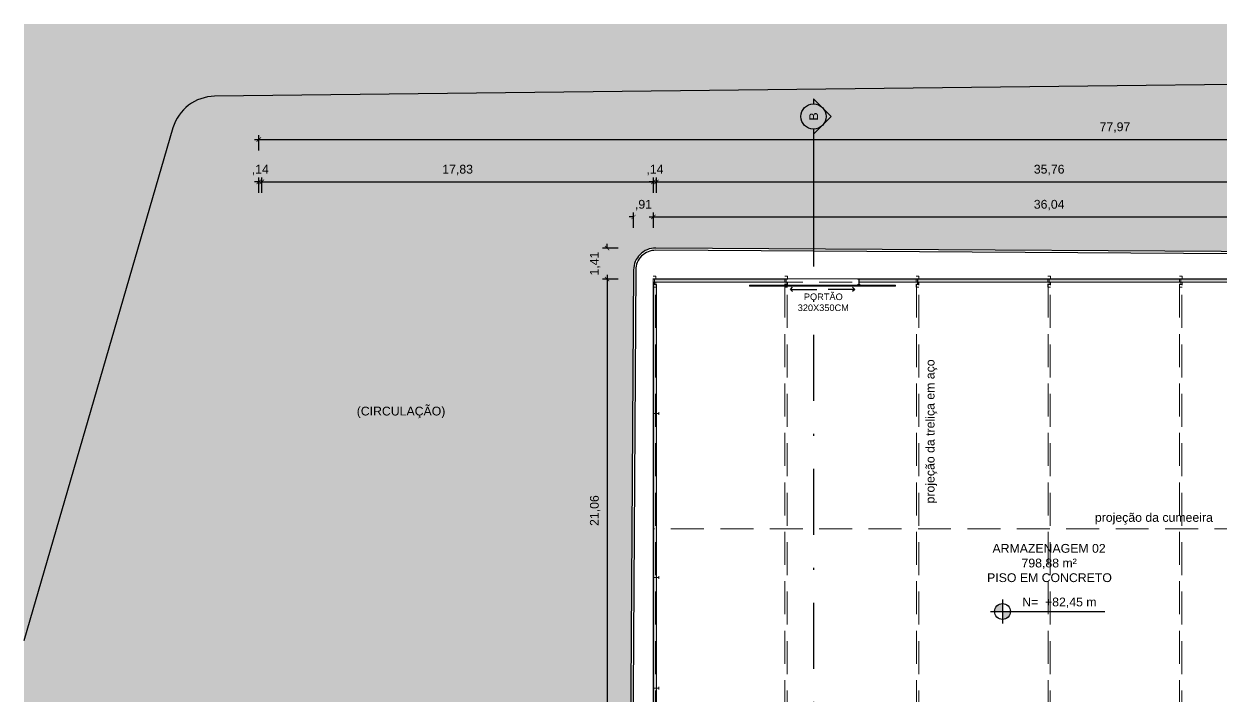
# Model space of a CAD drawing. Header units: inches. Extents: x 1286 to 7442, y -84 to 3420.
# Drawn here: x 2240.3 to 2294.8, y 147.7 to 178.3 of the extents above; entities that cross this region are included whole.
import ezdxf

# ---------------------------------------------------------------- set-up
doc = ezdxf.new("R2010")
doc.units = ezdxf.units.IN
doc.header["$LTSCALE"] = 3
doc.header["$MEASUREMENT"] = 0
doc.linetypes.add('DASHDOT', pattern=[1, 0.5, -0.25, 0, -0.25])
doc.linetypes.add('DASHED', pattern=[0.75, 0.5, -0.25])
for name, color, linetype, lineweight in [('ARQ_AÇO', 4, 'Continuous', 5), ('ARQ_ESQUADRIAS', 3, 'Continuous', 5), ('ARQ_PAREDE', 5, 'Continuous', 5), ('ARQ_PISO', 250, 'Continuous', 5), ('ARQ_PROJEÇÃO', 8, 'DASHED', 5)]:
    doc.layers.add(name, color=color, linetype=linetype, lineweight=lineweight)
for name, color, linetype in [('ARQ_COTAS', 133, 'Continuous'), ('ARQ_HATCH', 8, 'Continuous'), ('ARQ_INDICAÇÃO', 133, 'Continuous'), ('ARQ_LINHA DE CORTE', 4, 'DASHDOT'), ('ARQ_NÍVEIS', 160, 'Continuous'), ('ARQ_RUA', 250, 'Continuous'), ('ARQ_TEXTO', 133, 'Continuous')]:
    doc.layers.add(name, color=color, linetype=linetype)
doc.styles.add('1 - 200', font='arial.ttf', dxfattribs={"height": 0.4})
doc.dimstyles.new('1 - 200', dxfattribs={"dimtxt": 0.4, "dimasz": 0.2, "dimexe": 0.2, "dimexo": 0.2, "dimgap": 0.3, "dimtad": 1, "dimzin": 4, "dimtxsty": '1 - 200', "dimblk": 'ARCHTICK', "dimcen": 0.1, "dimdle": 0.2, "dimclrd": 256, "dimclre": 256, "dimclrt": 256, "dimazin": 0, "dimtfac": 1, "dimtix": 1, "dimtofl": 0, "dimtmove": 2, "dimatfit": 3, "dimldrblk": 'OPEN90', "dimfxl": 0.5, "dimfxlon": 1, "dimtolj": 1, "dimtzin": 0, "dimlwd": -1, "dimlwe": -1, "dimarcsym": 0})

# ---------------------------------------------------------------- blocks, each defined once
blk = doc.blocks.new('A$Cf1c9a2c4')
at = {"layer": 'ARQ_AÇO'}
blk.add_lwpolyline([(-0.01, 0.0025), (-0.01, 0.06), (0, 0.06), (0, -0.06), (-0.01, -0.06), (-0.01, -0.0025), (-0.25, -0.0025), (-0.25, -0.06), (-0.26, -0.06), (-0.26, 0.06), (-0.25, 0.06), (-0.25, 0.0025), (-0.01, 0.0025)], dxfattribs=at)
blk = doc.blocks.new('A$C7f2f765a')
at = {"layer": 'ARQ_AÇO'}
blk.add_lwpolyline([(-0.0025, 0.22), (-0.06, 0.22), (-0.06, 0.23), (0.06, 0.23), (0.06, 0.22), (0.0025, 0.22), (0.0025, -0.02), (0.06, -0.02), (0.06, -0.03), (-0.06, -0.03), (-0.06, -0.02), (-0.0025, -0.02), (-0.0025, 0.22)], dxfattribs=at)
at = {"layer": 'ARQ_PROJEÇÃO', "ltscale": 0.1}
blk.add_lwpolyline([(-0.06, -0.15), (0.06, -0.15), (0.06, 0.35), (-0.06, 0.35)], close=True, dxfattribs=at)
blk = doc.blocks.new('_ArchTick')
at = {"color": 0, "linetype": 'ByBlock', "const_width": 0.15}
blk.add_lwpolyline([(-0.5, -0.5), (0.5, 0.5)], dxfattribs=at)
blk = doc.blocks.new('*D125')
at = {"layer": 'ARQ_COTAS', "transparency": 16777216}
for p, q in [((2268.989, 171.067), (2268.789, 171.067)), ((2268.989, 170.567), (2268.989, 171.267)), ((2269.129, 170.567), (2269.129, 171.267)), ((2269.129, 171.067), (2269.329, 171.067))]:
    blk.add_line(p, q, dxfattribs=at)
at = {"layer": 'Defpoints', "color": 0, "transparency": 16777216}
for p in [(2268.989, 171.067), (2268.989, 166.395), (2269.129, 166.395)]:
    blk.add_point(p, dxfattribs=at)
at = {"layer": 'ARQ_COTAS', "transparency": 16777216, "xscale": 0.2, "yscale": 0.2, "zscale": 0.2}
blk.add_blockref('_ArchTick', (2268.989, 171.067), dxfattribs=at)
at = {"layer": 'ARQ_COTAS', "transparency": 16777216, "xscale": 0.2, "yscale": 0.2, "zscale": 0.2, "rotation": 180}
blk.add_blockref('_ArchTick', (2269.129, 171.067), dxfattribs=at)
at = {"layer": 'ARQ_COTAS', "transparency": 16777216, "insert": (2269.059, 171.608), "char_height": 0.4, "attachment_point": 5, "style": '1 - 200'}
blk.add_mtext('\\A1;,14', dxfattribs=at)
blk = doc.blocks.new('_Open90')
at = {"color": 0, "linetype": 'ByBlock', "lineweight": -2}
for p, q in [((0, 0), (-1, 0)), ((-0.5, 0.5), (0, 0)), ((0, 0), (-0.5, -0.5))]:
    blk.add_line(p, q, dxfattribs=at)
blk = doc.blocks.new('*D126')
at = {"layer": 'ARQ_COTAS', "transparency": 16777216}
for p, q in [((2268.929, 171.067), (2305.089, 171.067)), ((2269.129, 170.567), (2269.129, 171.267)), ((2304.889, 170.567), (2304.889, 171.267))]:
    blk.add_line(p, q, dxfattribs=at)
at = {"layer": 'Defpoints', "color": 0, "transparency": 16777216}
for p in [(2304.889, 171.067), (2269.129, 166.395), (2304.889, 166.395)]:
    blk.add_point(p, dxfattribs=at)
at = {"layer": 'ARQ_COTAS', "transparency": 16777216, "xscale": 0.2, "yscale": 0.2, "zscale": 0.2, "rotation": 180}
blk.add_blockref('_ArchTick', (2269.129, 171.067), dxfattribs=at)
at = {"layer": 'ARQ_COTAS', "transparency": 16777216, "xscale": 0.2, "yscale": 0.2, "zscale": 0.2}
blk.add_blockref('_ArchTick', (2304.889, 171.067), dxfattribs=at)
at = {"layer": 'ARQ_COTAS', "transparency": 16777216, "insert": (2287.009, 171.608), "char_height": 0.4, "attachment_point": 5, "style": '1 - 200'}
blk.add_mtext('\\A1;35,76', dxfattribs=at)
blk = doc.blocks.new('*D128')
at = {"layer": 'ARQ_COTAS', "transparency": 16777216}
for p, q in [((2250.819, 172.996), (2329.189, 172.996)), ((2251.019, 172.496), (2251.019, 173.196)), ((2328.989, 172.496), (2328.989, 173.196))]:
    blk.add_line(p, q, dxfattribs=at)
at = {"layer": 'Defpoints', "color": 0, "transparency": 16777216}
for p in [(2328.989, 172.996), (2251.019, 171.067), (2328.989, 171.067)]:
    blk.add_point(p, dxfattribs=at)
at = {"layer": 'ARQ_COTAS', "transparency": 16777216, "xscale": 0.2, "yscale": 0.2, "zscale": 0.2, "rotation": 180}
blk.add_blockref('_ArchTick', (2251.019, 172.996), dxfattribs=at)
at = {"layer": 'ARQ_COTAS', "transparency": 16777216, "xscale": 0.2, "yscale": 0.2, "zscale": 0.2}
blk.add_blockref('_ArchTick', (2328.989, 172.996), dxfattribs=at)
at = {"layer": 'ARQ_COTAS', "transparency": 16777216, "insert": (2290.004, 173.537), "char_height": 0.4, "attachment_point": 5, "style": '1 - 200'}
blk.add_mtext('\\A1;77,97', dxfattribs=at)
blk = doc.blocks.new('*D135')
at = {"layer": 'ARQ_COTAS', "transparency": 16777216}
for p, q in [((2251.019, 171.067), (2250.819, 171.067)), ((2251.019, 170.567), (2251.019, 171.267)), ((2251.159, 170.567), (2251.159, 171.267)), ((2251.159, 171.067), (2251.359, 171.067))]:
    blk.add_line(p, q, dxfattribs=at)
at = {"layer": 'Defpoints', "color": 0, "transparency": 16777216}
for p in [(2251.019, 171.067), (2251.019, 143.915), (2251.159, 143.915)]:
    blk.add_point(p, dxfattribs=at)
at = {"layer": 'ARQ_COTAS', "transparency": 16777216, "xscale": 0.2, "yscale": 0.2, "zscale": 0.2}
blk.add_blockref('_ArchTick', (2251.019, 171.067), dxfattribs=at)
at = {"layer": 'ARQ_COTAS', "transparency": 16777216, "xscale": 0.2, "yscale": 0.2, "zscale": 0.2, "rotation": 180}
blk.add_blockref('_ArchTick', (2251.159, 171.067), dxfattribs=at)
at = {"layer": 'ARQ_COTAS', "transparency": 16777216, "insert": (2251.089, 171.608), "char_height": 0.4, "attachment_point": 5, "style": '1 - 200'}
blk.add_mtext('\\A1;,14', dxfattribs=at)
blk = doc.blocks.new('*D136')
at = {"layer": 'ARQ_COTAS', "transparency": 16777216}
for p, q in [((2250.959, 171.067), (2269.189, 171.067)), ((2251.159, 170.567), (2251.159, 171.267)), ((2268.989, 170.567), (2268.989, 171.267))]:
    blk.add_line(p, q, dxfattribs=at)
at = {"layer": 'Defpoints', "color": 0, "transparency": 16777216}
for p in [(2268.989, 171.067), (2251.159, 143.915), (2268.989, 144.175)]:
    blk.add_point(p, dxfattribs=at)
at = {"layer": 'ARQ_COTAS', "transparency": 16777216, "xscale": 0.2, "yscale": 0.2, "zscale": 0.2, "rotation": 180}
blk.add_blockref('_ArchTick', (2251.159, 171.067), dxfattribs=at)
at = {"layer": 'ARQ_COTAS', "transparency": 16777216, "xscale": 0.2, "yscale": 0.2, "zscale": 0.2}
blk.add_blockref('_ArchTick', (2268.989, 171.067), dxfattribs=at)
at = {"layer": 'ARQ_COTAS', "transparency": 16777216, "insert": (2260.074, 171.608), "char_height": 0.4, "attachment_point": 5, "style": '1 - 200'}
blk.add_mtext('\\A1;17,83', dxfattribs=at)
blk = doc.blocks.new('*D139')
at = {"layer": 'ARQ_COTAS', "transparency": 16777216}
for p, q in [((2268.082, 169.47), (2267.882, 169.47)), ((2268.082, 168.97), (2268.082, 169.67)), ((2268.989, 168.97), (2268.989, 169.67)), ((2268.989, 169.47), (2269.189, 169.47))]:
    blk.add_line(p, q, dxfattribs=at)
at = {"layer": 'Defpoints', "color": 0, "transparency": 16777216}
for p in [(2268.082, 169.47), (2268.082, 166.4), (2268.989, 166.395)]:
    blk.add_point(p, dxfattribs=at)
at = {"layer": 'ARQ_COTAS', "transparency": 16777216, "xscale": 0.2, "yscale": 0.2, "zscale": 0.2}
blk.add_blockref('_ArchTick', (2268.082, 169.47), dxfattribs=at)
at = {"layer": 'ARQ_COTAS', "transparency": 16777216, "xscale": 0.2, "yscale": 0.2, "zscale": 0.2, "rotation": 180}
blk.add_blockref('_ArchTick', (2268.989, 169.47), dxfattribs=at)
at = {"layer": 'ARQ_COTAS', "transparency": 16777216, "insert": (2268.536, 170.011), "char_height": 0.4, "attachment_point": 5, "style": '1 - 200'}
blk.add_mtext('\\A1;,91', dxfattribs=at)
blk = doc.blocks.new('*D140')
at = {"layer": 'ARQ_COTAS', "transparency": 16777216}
for p, q in [((2267.377, 168.056), (2266.677, 168.056)), ((2266.877, 168.056), (2266.877, 168.256)), ((2267.377, 166.645), (2266.677, 166.645)), ((2266.877, 166.645), (2266.877, 166.445))]:
    blk.add_line(p, q, dxfattribs=at)
at = {"layer": 'Defpoints', "color": 0, "transparency": 16777216}
for p in [(2266.877, 168.056), (2269.108, 168.056), (2269.099, 166.645)]:
    blk.add_point(p, dxfattribs=at)
at = {"layer": 'ARQ_COTAS', "transparency": 16777216, "xscale": 0.2, "yscale": 0.2, "zscale": 0.2}
for p, rotation in [((2266.877, 168.056), 270), ((2266.877, 166.645), 90)]:
    blk.add_blockref('_ArchTick', p, dxfattribs=dict(at, rotation=rotation))
at = {"layer": 'ARQ_COTAS', "transparency": 16777216, "insert": (2266.337, 167.35), "char_height": 0.4, "attachment_point": 5, "rotation": 90, "style": '1 - 200'}
blk.add_mtext('\\A1;1,41', dxfattribs=at)
blk = doc.blocks.new('*D141')
at = {"layer": 'ARQ_COTAS', "transparency": 16777216}
for p, q in [((2266.877, 166.845), (2266.877, 145.383)), ((2267.377, 166.645), (2266.677, 166.645)), ((2267.377, 145.583), (2266.677, 145.583))]:
    blk.add_line(p, q, dxfattribs=at)
at = {"layer": 'Defpoints', "color": 0, "transparency": 16777216}
for p in [(2269.099, 166.645), (2266.877, 145.583), (2267.953, 145.583)]:
    blk.add_point(p, dxfattribs=at)
at = {"layer": 'ARQ_COTAS', "transparency": 16777216, "xscale": 0.2, "yscale": 0.2, "zscale": 0.2}
for p, rotation in [((2266.877, 166.645), 90), ((2266.877, 145.583), 270)]:
    blk.add_blockref('_ArchTick', p, dxfattribs=dict(at, rotation=rotation))
at = {"layer": 'ARQ_COTAS', "transparency": 16777216, "insert": (2266.337, 156.114), "char_height": 0.4, "attachment_point": 5, "rotation": 90, "style": '1 - 200'}
blk.add_mtext('\\A1;21,06', dxfattribs=at)
blk = doc.blocks.new('*D154')
at = {"layer": 'ARQ_COTAS', "transparency": 16777216}
for p, q in [((2268.789, 169.47), (2305.229, 169.47)), ((2268.989, 168.97), (2268.989, 169.67)), ((2305.029, 168.97), (2305.029, 169.67))]:
    blk.add_line(p, q, dxfattribs=at)
at = {"layer": 'Defpoints', "color": 0, "transparency": 16777216}
for p in [(2305.029, 169.47), (2268.989, 166.395), (2305.029, 166.395)]:
    blk.add_point(p, dxfattribs=at)
at = {"layer": 'ARQ_COTAS', "transparency": 16777216, "xscale": 0.2, "yscale": 0.2, "zscale": 0.2, "rotation": 180}
blk.add_blockref('_ArchTick', (2268.989, 169.47), dxfattribs=at)
at = {"layer": 'ARQ_COTAS', "transparency": 16777216, "xscale": 0.2, "yscale": 0.2, "zscale": 0.2}
blk.add_blockref('_ArchTick', (2305.029, 169.47), dxfattribs=at)
at = {"layer": 'ARQ_COTAS', "transparency": 16777216, "insert": (2287.009, 170.011), "char_height": 0.4, "attachment_point": 5, "style": '1 - 200'}
blk.add_mtext('\\A1;36,04', dxfattribs=at)
blk = doc.blocks.new('n')
at = {"layer": 'ARQ_NÍVEIS'}
h = blk.add_hatch(color=256, dxfattribs=at)
h.dxf.hatch_style = 1
h.paths.add_polyline_path([(0.1, 0), (0, 0), (0, -0.1, 0.414214)])
h.paths.add_polyline_path([(0, 0.1, 0.414214), (-0.1, 0), (0, 0)])
blk.add_line((-0.15, 0), (1.295, 0), dxfattribs=at)
at = {"layer": 'ARQ_NÍVEIS', "flags": 128}
blk.add_lwpolyline([(0, 0.15), (0, -0.15)], dxfattribs=at)
at = {"layer": 'ARQ_NÍVEIS'}
blk.add_circle((0, 0), 0.1, dxfattribs=at)

msp = doc.modelspace()

# ---------------------------------------------------------------- hatches: boundary and pattern name
at = {"layer": 'ARQ_HATCH', "transparency": 33554534}
h = msp.add_hatch(color=124, dxfattribs=at)
h.dxf.hatch_style = 1
h.paths.add_polyline_path([(2336.496, 178.252), (2240.326, 178.252), (2240.326, 150.193), (2247.113, 173.52, -0.330227), (2249.01, 174.962), (2336.496, 175.962)])
at = {"layer": 'ARQ_HATCH'}
h = msp.add_hatch(dxfattribs=at)
h.set_pattern_fill('HONEY', color=8, scale=2, angle=315)
h.paths.add_polyline_path([(2249.89, 130.504), (2246.89, 130.522), (2246.922, 135.672), (2249.922, 135.654), (2249.977, 144.693, -0.414214), (2250.983, 145.687), (2267.953, 145.583), (2268.086, 167.062, -0.414214), (2269.092, 168.056), (2305.151, 167.833, -0.414214), (2306.145, 166.827), (2306.012, 145.206), (2328.966, 145.206, -0.416024), (2329.966, 144.2), (2329.908, 134.8), (2331.121, 134.792), (2331.102, 131.652), (2329.888, 131.66), (2329.824, 121.26), (2336.496, 121.198), (2336.496, 175.962), (2249.01, 174.962, 0.330227), (2247.113, 173.52), (2240.326, 150.193), (2240.326, 117.096), (2249.842, 117.096), (2249.842, 122.751)])
at = {"layer": 'ARQ_LINHA DE CORTE', "linetype": 'Continuous'}
h = msp.add_hatch(color=4, dxfattribs=at)
h.dxf.hatch_style = 1
h.paths.add_polyline_path([(2277.087, 174.042), (2276.682, 173.637, 0.414228), (2276.682, 174.446)])
h.paths.add_polyline_path([(2276.682, 173.637), (2276.278, 173.233), (2276.278, 173.47, 0.198899)])
h.paths.add_polyline_path([(2276.682, 174.446, 0.195706), (2276.285, 174.613, 0.003086), (2276.278, 174.613), (2276.278, 174.85)])
at = {"layer": 'ARQ_PAREDE'}
h = msp.add_hatch(color=8, dxfattribs=at)
h.dxf.hatch_style = 1
h.paths.add_polyline_path([(2281.017, 166.645), (2280.959, 166.645), (2278.352, 166.645), (2278.352, 166.505), (2281.017, 166.505)])
h.paths.add_polyline_path([(2269.129, 144.175), (2268.989, 144.175), (2268.989, 148.032), (2269.129, 148.032)])
h.paths.add_polyline_path([(2269.129, 153.062), (2268.989, 153.062), (2268.989, 148.037), (2269.129, 148.037)])
h.paths.add_polyline_path([(2269.129, 153.067), (2268.989, 153.067), (2268.989, 160.532), (2269.129, 160.532)])
h.paths.add_polyline_path([(2304.889, 148.062), (2305.029, 148.062), (2305.029, 144.175), (2304.889, 144.175)])
h.paths.add_polyline_path([(2304.889, 148.067), (2305.029, 148.067), (2305.029, 153.042), (2304.889, 153.042)])
h.paths.add_polyline_path([(2304.889, 160.532), (2305.029, 160.532), (2305.029, 154.117), (2304.889, 154.117)])
h.paths.add_polyline_path([(2293.002, 166.645), (2293.002, 166.505), (2298.987, 166.505), (2298.987, 166.645)])
h.paths.add_polyline_path([(2292.997, 166.645), (2292.997, 166.505), (2287.012, 166.505), (2287.012, 166.645)])
h.paths.add_polyline_path([(2281.022, 166.645), (2281.022, 166.505), (2287.007, 166.505), (2287.007, 166.645)])
h.paths.add_polyline_path([(2304.889, 160.537), (2305.029, 160.537), (2305.029, 166.395), (2304.889, 166.395)])
h.paths.add_polyline_path([(2298.992, 166.645), (2298.992, 166.505), (2304.977, 166.505), (2304.977, 166.645)])
h.paths.add_polyline_path([(2269.129, 166.395), (2268.989, 166.395), (2268.989, 160.537), (2269.129, 160.537)])
h.paths.add_polyline_path([(2269.042, 166.645), (2269.042, 166.505), (2275.027, 166.505), (2275.027, 166.645)])
h.paths.add_polyline_path([(2251.159, 143.915), (2251.019, 143.915), (2251.019, 139.917), (2251.159, 139.917)])
h.paths.add_polyline_path([(2251.159, 135.197), (2251.019, 135.197), (2251.019, 139.912), (2251.159, 139.912)])
h.paths.add_polyline_path([(2251.159, 127.007), (2251.019, 127.007), (2251.019, 129.922), (2251.159, 129.922)])
h.paths.add_polyline_path([(2251.159, 127.002), (2251.019, 127.002), (2251.019, 122.495), (2251.159, 122.495)])
h.paths.add_polyline_path([(2280.959, 122.385), (2278.352, 122.385), (2278.352, 122.245), (2278.409, 122.245), (2280.959, 122.245)])
h.paths.add_polyline_path([(2278.352, 144.165), (2278.352, 144.025), (2281.017, 144.025), (2281.017, 144.165)])
h.paths.add_polyline_path([(2328.849, 127.002), (2328.989, 127.002), (2328.989, 122.495), (2328.849, 122.495)])
h.paths.add_polyline_path([(2328.849, 131.572), (2328.989, 131.572), (2328.989, 127.007), (2328.849, 127.007)])
h.paths.add_polyline_path([(2328.849, 139.402), (2328.989, 139.402), (2328.989, 134.837), (2328.849, 134.837)])
h.paths.add_polyline_path([(2328.849, 139.407), (2328.989, 139.407), (2328.989, 143.915), (2328.849, 143.915)])
h.paths.add_polyline_path([(2322.952, 122.385), (2322.952, 122.245), (2328.937, 122.245), (2328.937, 122.385)])
h.paths.add_polyline_path([(2322.947, 122.385), (2322.947, 122.245), (2316.962, 122.245), (2316.962, 122.385)])
h.paths.add_polyline_path([(2298.992, 122.385), (2298.992, 122.245), (2304.977, 122.245), (2304.977, 122.385)])
h.paths.add_polyline_path([(2310.967, 122.385), (2310.967, 122.245), (2304.982, 122.245), (2304.982, 122.385)])
h.paths.add_polyline_path([(2310.972, 122.385), (2310.972, 122.245), (2316.957, 122.245), (2316.957, 122.385)])
h.paths.add_polyline_path([(2298.987, 122.385), (2298.987, 122.245), (2293.002, 122.245), (2293.002, 122.385)])
h.paths.add_polyline_path([(2287.012, 122.385), (2287.012, 122.245), (2292.997, 122.245), (2292.997, 122.385)])
h.paths.add_polyline_path([(2287.007, 122.385), (2287.007, 122.245), (2281.022, 122.245), (2281.022, 122.385)])
h.paths.add_polyline_path([(2275.027, 122.385), (2275.027, 122.245), (2269.042, 122.245), (2269.042, 122.385)])
h.paths.add_polyline_path([(2263.052, 122.385), (2263.052, 122.245), (2269.037, 122.245), (2269.037, 122.385)])
h.paths.add_polyline_path([(2263.047, 122.385), (2263.047, 122.245), (2257.062, 122.245), (2257.062, 122.385)])
h.paths.add_polyline_path([(2251.072, 122.385), (2251.072, 122.245), (2257.057, 122.245), (2257.057, 122.385)])
h.paths.add_polyline_path([(2322.952, 144.165), (2322.952, 144.025), (2328.937, 144.025), (2328.937, 144.165)])
h.paths.add_polyline_path([(2322.947, 144.165), (2322.947, 144.025), (2316.962, 144.025), (2316.962, 144.165)])
h.paths.add_polyline_path([(2298.992, 144.165), (2298.992, 144.025), (2304.977, 144.025), (2304.977, 144.165)])
h.paths.add_polyline_path([(2310.967, 144.165), (2310.967, 144.025), (2304.982, 144.025), (2304.982, 144.165)])
h.paths.add_polyline_path([(2310.972, 144.165), (2310.972, 144.025), (2316.957, 144.025), (2316.957, 144.165)])
h.paths.add_polyline_path([(2298.987, 144.165), (2298.987, 144.025), (2293.002, 144.025), (2293.002, 144.165)])
h.paths.add_polyline_path([(2287.012, 144.165), (2287.012, 144.025), (2292.997, 144.025), (2292.997, 144.165)])
h.paths.add_polyline_path([(2287.007, 144.165), (2287.007, 144.025), (2281.022, 144.025), (2281.022, 144.165)])
h.paths.add_polyline_path([(2275.027, 144.165), (2275.027, 144.025), (2269.042, 144.025), (2269.042, 144.165)])
h.paths.add_polyline_path([(2263.052, 144.165), (2263.052, 144.025), (2269.037, 144.025), (2269.037, 144.165)])
h.paths.add_polyline_path([(2263.047, 144.165), (2263.047, 144.025), (2257.062, 144.025), (2257.062, 144.165)])
h.paths.add_polyline_path([(2251.072, 144.165), (2251.072, 144.025), (2257.057, 144.025), (2257.057, 144.165)])

# ---------------------------------------------------------------- linework, layer by layer
at = {"layer": 'ARQ_ESQUADRIAS', "color": 8}
for points in [[(2275.089, 166.375), (2275.089, 166.325), (2273.369, 166.325), (2273.369, 166.375)], [(2278.289, 166.375), (2278.289, 166.325), (2280.009, 166.325), (2280.009, 166.375)]]:
    msp.add_lwpolyline(points, close=True, dxfattribs=at)
at = {"layer": 'ARQ_ESQUADRIAS'}
for points in [[(2274.969, 166.375), (2274.969, 166.325), (2276.689, 166.325), (2276.689, 166.375)], [(2278.409, 166.375), (2278.409, 166.325), (2276.689, 166.325), (2276.689, 166.375)]]:
    msp.add_lwpolyline(points, close=True, dxfattribs=at)
at = {"layer": 'ARQ_LINHA DE CORTE', "color": 4, "linetype": 'Continuous'}
for p, q in [((2277.087, 174.042), (2276.278, 174.85)), ((2276.278, 173.233), (2277.087, 174.042))]:
    msp.add_line(p, q, dxfattribs=at)
for points in [[(2276.278, 174.85), (2276.278, 174.613)], [(2276.278, 173.47), (2276.278, 173.233)]]:
    msp.add_lwpolyline(points, dxfattribs=at)
at = {"layer": 'ARQ_LINHA DE CORTE', "color": 5, "linetype": 'Continuous'}
msp.add_lwpolyline([(2276.278, 173.47), (2276.278, 170.211)], dxfattribs=at)
at = {"layer": 'ARQ_LINHA DE CORTE', "ltscale": 2}
msp.add_lwpolyline([(2276.278, 170.211), (2276.278, 140.622), (2271.85, 140.622), (2271.85, 116.393)], dxfattribs=at)
at = {"layer": 'ARQ_LINHA DE CORTE', "color": 4, "linetype": 'Continuous'}
msp.add_circle((2276.278, 174.042), 0.572, dxfattribs=at)
at = {"layer": 'ARQ_PAREDE'}
for points in [[(2269.129, 166.395), (2268.989, 166.395), (2268.989, 160.537), (2269.129, 160.537)], [(2269.042, 166.645), (2269.042, 166.505), (2275.027, 166.505), (2275.027, 166.645)], [(2281.017, 166.645), (2280.959, 166.645), (2278.352, 166.645), (2278.352, 166.505), (2281.017, 166.505)], [(2281.022, 166.645), (2281.022, 166.505), (2287.007, 166.505), (2287.007, 166.645)], [(2292.997, 166.645), (2292.997, 166.505), (2287.012, 166.505), (2287.012, 166.645)], [(2293.002, 166.645), (2293.002, 166.505), (2298.987, 166.505), (2298.987, 166.645)], [(2269.129, 153.067), (2268.989, 153.067), (2268.989, 160.532), (2269.129, 160.532)], [(2269.129, 153.062), (2268.989, 153.062), (2268.989, 148.037), (2269.129, 148.037)], [(2269.129, 144.175), (2268.989, 144.175), (2268.989, 148.032), (2269.129, 148.032)]]:
    msp.add_lwpolyline(points, close=True, dxfattribs=at)
at = {"layer": 'ARQ_PISO'}
msp.add_lwpolyline([(2305.039, 144.175), (2328.999, 144.175), (2328.999, 122.235), (2251.009, 122.235), (2251.009, 144.175), (2268.979, 144.175), (2268.979, 166.655), (2305.039, 166.655)], close=True, dxfattribs=at)
at = {"layer": 'ARQ_PROJEÇÃO', "color": 7}
msp.add_line((2305.039, 155.285), (2268.979, 155.285), dxfattribs=at)
at = {"layer": 'ARQ_PROJEÇÃO'}
for points in [[(2268.989, 144.175), (2269.089, 144.175), (2269.089, 166.395), (2268.989, 166.395)], [(2274.979, 144.175), (2275.079, 144.175), (2275.079, 166.395), (2274.979, 166.395)], [(2280.969, 144.175), (2281.069, 144.175), (2281.069, 166.395), (2280.969, 166.395)], [(2286.959, 144.175), (2287.059, 144.175), (2287.059, 166.395), (2286.959, 166.395)], [(2292.949, 144.175), (2293.049, 144.175), (2293.049, 166.395), (2292.949, 166.395)]]:
    msp.add_lwpolyline(points, close=True, dxfattribs=at)
at = {"layer": 'ARQ_PROJEÇÃO', "color": 7}
msp.add_lwpolyline([(2305.039, 166.507), (2268.999, 166.507), (2268.999, 144.075), (2305.039, 144.075)], close=True, dxfattribs=at)
at = {"layer": 'ARQ_RUA'}
for points in [[(2336.496, 175.962), (2249.011, 174.962, 0.330467), (2247.113, 173.52), (2240.326, 150.193)], [(2329.908, 134.8), (2329.966, 144.2, 0.416024), (2328.966, 145.206), (2306.012, 145.206), (2306.145, 166.827, 0.414214), (2305.151, 167.833), (2269.092, 168.056, 0.414214), (2268.086, 167.062), (2267.953, 145.583), (2250.983, 145.687, 0.414214), (2249.977, 144.693), (2249.922, 135.654)], [(2329.808, 134.801), (2329.866, 144.2, 0.416024), (2328.966, 145.106), (2305.911, 145.106), (2306.045, 166.828, 0.414214), (2305.151, 167.733), (2269.091, 167.956, 0.414214), (2268.186, 167.061), (2268.053, 145.482), (2250.983, 145.587, 0.414214), (2250.077, 144.693), (2250.022, 135.653)]]:
    msp.add_lwpolyline(points, format="xyb", dxfattribs=at)

# ---------------------------------------------------------------- block references
at = {"layer": 'ARQ_AÇO', "xscale": -1}
for name, p in [('A$C7f2f765a', (2269.039, 166.425)), ('A$C7f2f765a', (2275.029, 166.425)), ('A$C7f2f765a', (2281.019, 166.425)), ('A$C7f2f765a', (2287.009, 166.425)), ('A$C7f2f765a', (2292.999, 166.425)), ('A$Cf1c9a2c4', (2268.979, 160.535)), ('A$Cf1c9a2c4', (2268.979, 153.065)), ('A$Cf1c9a2c4', (2268.979, 148.035))]:
    msp.add_blockref(name, p, dxfattribs=at)
at = {"layer": 'ARQ_AÇO', "rotation": 90.00000000000001}
msp.add_blockref('A$Cf1c9a2c4', (2278.349, 166.655), dxfattribs=at)
at = {"layer": 'ARQ_NÍVEIS', "xscale": 3.6, "yscale": 3.6, "zscale": 3.6}
msp.add_blockref('n', (2284.884, 151.523), dxfattribs=at)

# ---------------------------------------------------------------- texts
at = {"layer": 'ARQ_INDICAÇÃO', "insert": (2275.549, 165.99), "char_height": 0.3, "attachment_point": 1, "style": '1 - 200'}
msp.add_mtext_dynamic_manual_height_columns('\\pi0.29127;PORTÃO\\P\\pi0.010299;320X350CM', width=2.30109, gutter_width=2, heights=[0], dxfattribs=at)
at = {"layer": 'ARQ_NÍVEIS', "insert": (2285.547, 152.155), "char_height": 0.4, "attachment_point": 1, "style": '1 - 200'}
msp.add_mtext_dynamic_manual_height_columns('\\pi0.23289;N=  +82,45 m', width=3.77302, gutter_width=3.6, heights=[0], dxfattribs=at)
at = {"layer": 'ARQ_TEXTO', "color": 4, "ltscale": 2, "insert": (2276.287, 174.043), "char_height": 0.4, "width": 0.67263, "attachment_point": 5, "rotation": 90, "style": '1 - 200'}
msp.add_mtext('B', dxfattribs=at)
at = {"layer": 'ARQ_TEXTO', "insert": (2281.388, 156.438), "char_height": 0.4, "attachment_point": 1, "rotation": 90, "style": '1 - 200'}
msp.add_mtext_dynamic_manual_height_columns('projeção da treliça em aço', width=6.53715, gutter_width=2, heights=[0], dxfattribs=at)
at = {"layer": 'ARQ_TEXTO', "char_height": 0.4, "attachment_point": 1, "style": '1 - 200'}
for s, width, gutter_width, insert in [('\\pi0.018917;(CIRCULAÇÃO)', 4.01983, 5, (2255.461, 160.84)), ('projeção da cumeeira', 5.35407, 2, (2289.091, 156.002)), ('\\pi0.26776;ARMAZENAGEM 02 \\P\\pi1.5901;798,88 m²\\P\\pi0.023555;PISO EM CONCRETO', 5.66048, 5, (2284.16, 154.595))]:
    msp.add_mtext_dynamic_manual_height_columns(s, width=width, gutter_width=gutter_width, heights=[0], dxfattribs=dict(at, insert=insert))

# ---------------------------------------------------------------- dimensions: what is measured, and where the dimension line sits
at = {"layer": 'ARQ_COTAS'}
for base, p1, p2, picture, middle in [((2328.989, 172.996), (2251.019, 171.067), (2328.989, 171.067), '*D128', (2290.004, 173.537)), ((2251.019, 171.067), (2251.159, 143.915), (2251.019, 143.915), '*D135', (2251.089, 171.608)), ((2268.989, 171.067), (2251.159, 143.915), (2268.989, 144.175), '*D136', (2260.074, 171.608)), ((2268.989, 171.067), (2269.129, 166.395), (2268.989, 166.395), '*D125', (2269.059, 171.608)), ((2304.889, 171.067), (2269.129, 166.395), (2304.889, 166.395), '*D126', (2287.009, 171.608)), ((2268.082, 169.47), (2268.989, 166.395), (2268.082, 166.4), '*D139', (2268.536, 170.011)), ((2305.029, 169.47), (2268.989, 166.395), (2305.029, 166.395), '*D154', (2287.009, 170.011))]:
    dim = msp.add_linear_dim(base=base, p1=p1, p2=p2, dimstyle='1 - 200', dxfattribs=at)
    dim.commit()
    dim.dimension.update_dxf_attribs({"geometry": picture, "text_midpoint": middle})
for base, p2, picture, middle in [((2266.877, 168.056), (2269.108, 168.056), '*D140', (2266.337, 167.35)), ((2266.877, 145.583), (2267.953, 145.583), '*D141', (2266.337, 156.114))]:
    dim = msp.add_linear_dim(base=base, p1=(2269.099, 166.645), p2=p2, angle=90, dimstyle='1 - 200', dxfattribs=at)
    dim.commit()
    dim.dimension.update_dxf_attribs({"geometry": picture, "text_midpoint": middle})

# ---------------------------------------------------------------- leaders
at = {"layer": 'ARQ_INDICAÇÃO'}
for points in [[(2275.226, 166.175), (2276.433, 166.175)], [(2278.153, 166.175), (2276.946, 166.175)]]:
    msp.add_leader(points, dimstyle='1 - 200', override={"dimgap": 0.3, "dimtad": 0}, dxfattribs=at)

doc.saveas('drawing.dxf')
